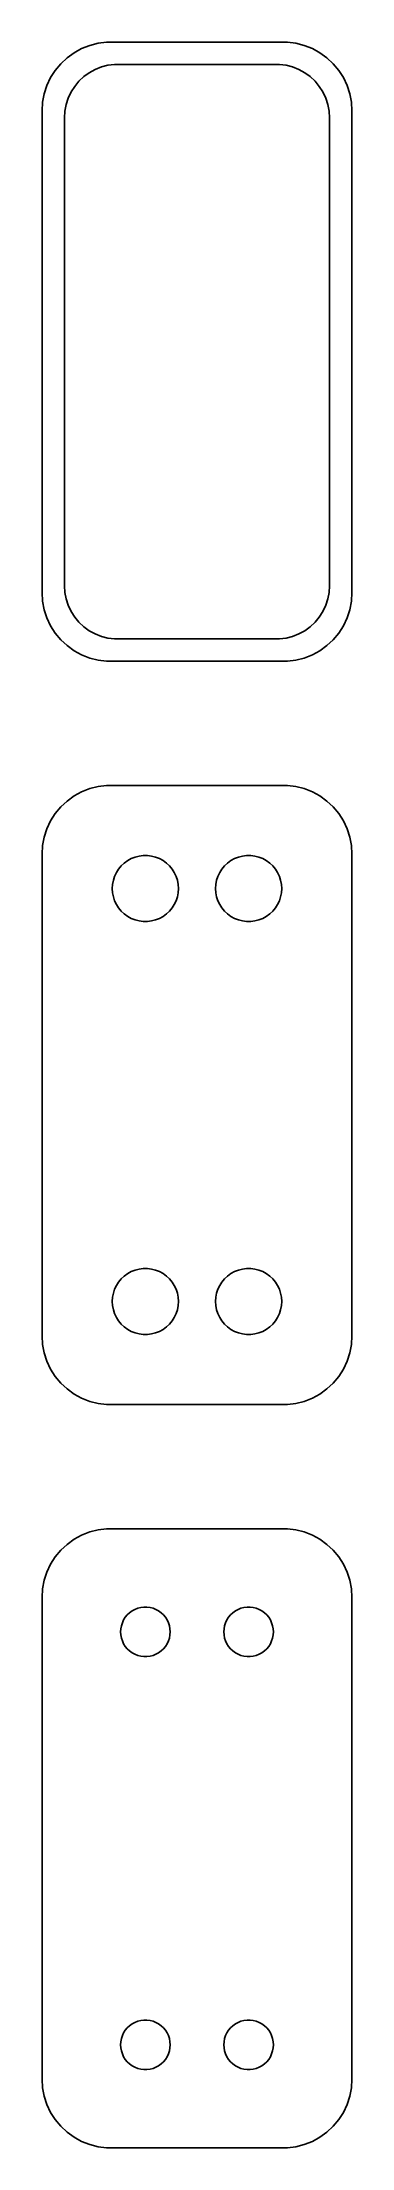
# Model space of a CAD drawing. Header units: metres. Extents: x -11 to 11, y 86 to 238.
import ezdxf

# ---------------------------------------------------------------- set-up
doc = ezdxf.new("R2010")
doc.units = ezdxf.units.M

msp = doc.modelspace()

# ---------------------------------------------------------------- linework, layer by layer
for p, q in [((-9.43712, 237.353), (-9.89484, 236.923)), ((-8.92912, 237.722), (-9.43712, 237.353)), ((-8.37889, 238.024), (-8.92912, 237.722)), ((-7.79507, 238.255), (-8.37889, 238.024)), ((-7.1869, 238.411), (-7.79507, 238.255)), ((-6.56395, 238.49), (-7.1869, 238.411)), ((6.56395, 238.49), (-6.56395, 238.49)), ((7.1869, 238.411), (6.56395, 238.49)), ((7.79507, 238.255), (7.1869, 238.411)), ((8.37889, 238.024), (7.79507, 238.255)), ((8.92912, 237.722), (8.37889, 238.024)), ((9.43712, 237.353), (8.92912, 237.722)), ((9.89484, 236.923), (9.43712, 237.353)), ((-10.6315, 235.909), (-10.8989, 235.341)), ((-10.2951, 236.439), (-10.6315, 235.909)), ((-9.89484, 236.923), (-10.2951, 236.439)), ((-8.88301, 235.276), (-8.57301, 235.651)), ((-8.57301, 235.651), (-8.21851, 235.984)), ((-8.21851, 235.984), (-7.82506, 236.27)), ((-7.82506, 236.27), (-7.39888, 236.504)), ((-7.39888, 236.504), (-6.9467, 236.683)), ((-6.9467, 236.683), (-6.47565, 236.804)), ((-6.47565, 236.804), (-5.99316, 236.865)), ((-5.99316, 236.865), (5.99316, 236.865)), ((5.99316, 236.865), (6.47565, 236.804)), ((6.47565, 236.804), (6.9467, 236.683)), ((6.9467, 236.683), (7.39888, 236.504)), ((7.39888, 236.504), (7.82506, 236.27)), ((7.82506, 236.27), (8.21851, 235.984)), ((8.21851, 235.984), (8.57301, 235.651)), ((8.57301, 235.651), (8.88301, 235.276)), ((10.2951, 236.439), (9.89484, 236.923)), ((10.6315, 235.909), (10.2951, 236.439)), ((10.8989, 235.341), (10.6315, 235.909)), ((-11.2106, 234.127), (-11.25, 233.5)), ((-11.0929, 234.743), (-11.2106, 234.127)), ((-10.8989, 235.341), (-11.0929, 234.743)), ((-9.50096, 233.963), (-9.35068, 234.426)), ((-9.35068, 234.426), (-9.1436, 234.866)), ((-9.1436, 234.866), (-8.88301, 235.276)), ((8.88301, 235.276), (9.1436, 234.866)), ((9.1436, 234.866), (9.35068, 234.426)), ((9.35068, 234.426), (9.50096, 233.963)), ((11.0929, 234.743), (10.8989, 235.341)), ((11.2106, 234.127), (11.0929, 234.743)), ((11.25, 233.5), (11.2106, 234.127)), ((-11.25, 233.5), (-11.25, 198.5)), ((-9.62262, 233), (-9.59209, 233.485)), ((-9.62262, 199), (-9.62262, 233)), ((-9.59209, 233.485), (-9.50096, 233.963)), ((9.50096, 233.963), (9.59209, 233.485)), ((9.59209, 233.485), (9.62262, 233)), ((9.62262, 233), (9.62262, 199)), ((11.25, 198.5), (11.25, 233.5)), ((-9.59209, 198.515), (-9.62262, 199)), ((9.62262, 199), (9.59209, 198.515)), ((-11.25, 198.5), (-11.2106, 197.873)), ((-11.2106, 197.873), (-11.0929, 197.257)), ((-9.50096, 198.037), (-9.59209, 198.515)), ((-9.35068, 197.574), (-9.50096, 198.037)), ((-9.1436, 197.134), (-9.35068, 197.574)), ((9.35068, 197.574), (9.1436, 197.134)), ((9.50096, 198.037), (9.35068, 197.574)), ((9.59209, 198.515), (9.50096, 198.037)), ((11.0929, 197.257), (11.2106, 197.873)), ((11.2106, 197.873), (11.25, 198.5)), ((-11.0929, 197.257), (-10.8989, 196.659)), ((-10.8989, 196.659), (-10.6315, 196.091)), ((-10.6315, 196.091), (-10.2951, 195.561)), ((-8.88301, 196.724), (-9.1436, 197.134)), ((-8.57301, 196.349), (-8.88301, 196.724)), ((-8.21851, 196.016), (-8.57301, 196.349)), ((-7.82506, 195.73), (-8.21851, 196.016)), ((8.21851, 196.016), (7.82506, 195.73)), ((8.57301, 196.349), (8.21851, 196.016)), ((8.88301, 196.724), (8.57301, 196.349)), ((9.1436, 197.134), (8.88301, 196.724)), ((10.2951, 195.561), (10.6315, 196.091)), ((10.6315, 196.091), (10.8989, 196.659)), ((10.8989, 196.659), (11.0929, 197.257)), ((-10.2951, 195.561), (-9.89484, 195.077)), ((-9.89484, 195.077), (-9.43712, 194.647)), ((-9.43712, 194.647), (-8.92912, 194.278)), ((-7.39888, 195.496), (-7.82506, 195.73)), ((-6.9467, 195.317), (-7.39888, 195.496)), ((-6.47565, 195.196), (-6.9467, 195.317)), ((-5.99316, 195.135), (-6.47565, 195.196)), ((5.99316, 195.135), (-5.99316, 195.135)), ((6.47565, 195.196), (5.99316, 195.135)), ((6.9467, 195.317), (6.47565, 195.196)), ((7.39888, 195.496), (6.9467, 195.317)), ((7.82506, 195.73), (7.39888, 195.496)), ((8.92912, 194.278), (9.43712, 194.647)), ((9.43712, 194.647), (9.89484, 195.077)), ((9.89484, 195.077), (10.2951, 195.561)), ((-8.92912, 194.278), (-8.37889, 193.976)), ((-8.37889, 193.976), (-7.79507, 193.745)), ((-7.79507, 193.745), (-7.1869, 193.589)), ((-7.1869, 193.589), (-6.56395, 193.51)), ((-6.56395, 193.51), (6.56395, 193.51)), ((6.56395, 193.51), (7.1869, 193.589)), ((7.1869, 193.589), (7.79507, 193.745)), ((7.79507, 193.745), (8.37889, 193.976)), ((8.37889, 193.976), (8.92912, 194.278)), ((-8.92912, 183.722), (-9.43712, 183.353)), ((-8.37889, 184.024), (-8.92912, 183.722)), ((-7.79507, 184.255), (-8.37889, 184.024)), ((-7.1869, 184.411), (-7.79507, 184.255)), ((-6.56395, 184.49), (-7.1869, 184.411)), ((6.56395, 184.49), (-6.56395, 184.49)), ((7.1869, 184.411), (6.56395, 184.49)), ((7.79507, 184.255), (7.1869, 184.411)), ((8.37889, 184.024), (7.79507, 184.255)), ((8.92912, 183.722), (8.37889, 184.024)), ((9.43712, 183.353), (8.92912, 183.722)), ((-10.2951, 182.439), (-10.6315, 181.909)), ((-9.89484, 182.923), (-10.2951, 182.439)), ((-9.43712, 183.353), (-9.89484, 182.923)), ((9.89484, 182.923), (9.43712, 183.353)), ((10.2951, 182.439), (9.89484, 182.923)), ((10.6315, 181.909), (10.2951, 182.439)), ((-11.0929, 180.743), (-11.2106, 180.127)), ((-10.8989, 181.341), (-11.0929, 180.743)), ((-10.6315, 181.909), (-10.8989, 181.341)), ((10.8989, 181.341), (10.6315, 181.909)), ((11.0929, 180.743), (10.8989, 181.341)), ((11.2106, 180.127), (11.0929, 180.743)), ((-11.2106, 180.127), (-11.25, 179.5)), ((-11.25, 179.5), (-11.25, 144.5)), ((-5.27982, 178.849), (-5.03598, 179.026)), ((-5.03598, 179.026), (-4.77187, 179.172)), ((-4.77187, 179.172), (-4.49164, 179.283)), ((-4.49164, 179.283), (-4.19971, 179.357)), ((-4.19971, 179.357), (-3.9007, 179.395)), ((-3.9007, 179.395), (-3.59929, 179.395)), ((-3.59929, 179.395), (-3.30028, 179.357)), ((-3.30028, 179.357), (-3.00835, 179.283)), ((-3.00835, 179.283), (-2.72812, 179.172)), ((-2.72812, 179.172), (-2.464, 179.026)), ((-2.464, 179.026), (-2.22017, 178.849)), ((2.22017, 178.849), (2.464, 179.026)), ((2.464, 179.026), (2.72812, 179.172)), ((2.72812, 179.172), (3.00835, 179.283)), ((3.00835, 179.283), (3.30028, 179.357)), ((3.30028, 179.357), (3.59929, 179.395)), ((3.59929, 179.395), (3.9007, 179.395)), ((3.9007, 179.395), (4.19971, 179.357)), ((4.19971, 179.357), (4.49164, 179.283)), ((4.49164, 179.283), (4.77187, 179.172)), ((4.77187, 179.172), (5.03598, 179.026)), ((5.03598, 179.026), (5.27982, 178.849)), ((11.25, 179.5), (11.2106, 180.127)), ((11.25, 144.5), (11.25, 179.5)), ((-6.13107, 177.301), (-6.07458, 177.597)), ((-6.07458, 177.597), (-5.98146, 177.883)), ((-5.98146, 177.883), (-5.85313, 178.156)), ((-5.85313, 178.156), (-5.69164, 178.411)), ((-5.69164, 178.411), (-5.49951, 178.643)), ((-5.49951, 178.643), (-5.27982, 178.849)), ((-2.22017, 178.849), (-2.00047, 178.643)), ((-2.00047, 178.643), (-1.80835, 178.411)), ((-1.80835, 178.411), (-1.64685, 178.156)), ((-1.64685, 178.156), (-1.51852, 177.883)), ((-1.51852, 177.883), (-1.4254, 177.597)), ((-1.4254, 177.597), (-1.36891, 177.301)), ((1.36891, 177.301), (1.4254, 177.597)), ((1.4254, 177.597), (1.51852, 177.883)), ((1.51852, 177.883), (1.64685, 178.156)), ((1.64685, 178.156), (1.80835, 178.411)), ((1.80835, 178.411), (2.00047, 178.643)), ((2.00047, 178.643), (2.22017, 178.849)), ((5.27982, 178.849), (5.49951, 178.643)), ((5.49951, 178.643), (5.69164, 178.411)), ((5.69164, 178.411), (5.85313, 178.156)), ((5.85313, 178.156), (5.98146, 177.883)), ((5.98146, 177.883), (6.07458, 177.597)), ((6.07458, 177.597), (6.13107, 177.301)), ((-6.14999, 177), (-6.13107, 177.301)), ((-6.13107, 176.699), (-6.14999, 177)), ((-6.07458, 176.403), (-6.13107, 176.699)), ((-5.98146, 176.117), (-6.07458, 176.403)), ((-5.85313, 175.844), (-5.98146, 176.117)), ((-1.51852, 176.117), (-1.64685, 175.844)), ((-1.4254, 176.403), (-1.51852, 176.117)), ((-1.36891, 176.699), (-1.4254, 176.403)), ((-1.36891, 177.301), (-1.34999, 177)), ((-1.34999, 177), (-1.36891, 176.699)), ((1.34999, 177), (1.36891, 177.301)), ((1.36891, 176.699), (1.34999, 177)), ((1.4254, 176.403), (1.36891, 176.699)), ((1.51852, 176.117), (1.4254, 176.403)), ((1.64685, 175.844), (1.51852, 176.117)), ((5.98146, 176.117), (5.85313, 175.844)), ((6.07458, 176.403), (5.98146, 176.117)), ((6.13107, 176.699), (6.07458, 176.403)), ((6.13107, 177.301), (6.14999, 177)), ((6.14999, 177), (6.13107, 176.699)), ((-5.69164, 175.589), (-5.85313, 175.844)), ((-5.49951, 175.357), (-5.69164, 175.589)), ((-5.27982, 175.151), (-5.49951, 175.357)), ((-5.03598, 174.974), (-5.27982, 175.151)), ((-4.77187, 174.828), (-5.03598, 174.974)), ((-4.49164, 174.717), (-4.77187, 174.828)), ((-4.19971, 174.643), (-4.49164, 174.717)), ((-3.9007, 174.605), (-4.19971, 174.643)), ((-3.59929, 174.605), (-3.9007, 174.605)), ((-3.30028, 174.643), (-3.59929, 174.605)), ((-3.00835, 174.717), (-3.30028, 174.643)), ((-2.72812, 174.828), (-3.00835, 174.717)), ((-2.464, 174.974), (-2.72812, 174.828)), ((-2.22017, 175.151), (-2.464, 174.974)), ((-2.00047, 175.357), (-2.22017, 175.151)), ((-1.80835, 175.589), (-2.00047, 175.357)), ((-1.64685, 175.844), (-1.80835, 175.589)), ((1.80835, 175.589), (1.64685, 175.844)), ((2.00047, 175.357), (1.80835, 175.589)), ((2.22017, 175.151), (2.00047, 175.357)), ((2.464, 174.974), (2.22017, 175.151)), ((2.72812, 174.828), (2.464, 174.974)), ((3.00835, 174.717), (2.72812, 174.828)), ((3.30028, 174.643), (3.00835, 174.717)), ((3.59929, 174.605), (3.30028, 174.643)), ((3.9007, 174.605), (3.59929, 174.605)), ((4.19971, 174.643), (3.9007, 174.605)), ((4.49164, 174.717), (4.19971, 174.643)), ((4.77187, 174.828), (4.49164, 174.717)), ((5.03598, 174.974), (4.77187, 174.828)), ((5.27982, 175.151), (5.03598, 174.974)), ((5.49951, 175.357), (5.27982, 175.151)), ((5.69164, 175.589), (5.49951, 175.357)), ((5.85313, 175.844), (5.69164, 175.589)), ((-5.85313, 148.156), (-5.69164, 148.411)), ((-5.69164, 148.411), (-5.49951, 148.643)), ((-5.49951, 148.643), (-5.27982, 148.849)), ((-5.27982, 148.849), (-5.03598, 149.026)), ((-5.03598, 149.026), (-4.77187, 149.172)), ((-4.77187, 149.172), (-4.49164, 149.283)), ((-4.49164, 149.283), (-4.19971, 149.357)), ((-4.19971, 149.357), (-3.9007, 149.395)), ((-3.9007, 149.395), (-3.59929, 149.395)), ((-3.59929, 149.395), (-3.30028, 149.357)), ((-3.30028, 149.357), (-3.00835, 149.283)), ((-3.00835, 149.283), (-2.72812, 149.172)), ((-2.72812, 149.172), (-2.464, 149.026)), ((-2.464, 149.026), (-2.22017, 148.849)), ((-2.22017, 148.849), (-2.00047, 148.643)), ((-2.00047, 148.643), (-1.80835, 148.411)), ((-1.80835, 148.411), (-1.64685, 148.156)), ((1.64685, 148.156), (1.80835, 148.411)), ((1.80835, 148.411), (2.00047, 148.643)), ((2.00047, 148.643), (2.22017, 148.849)), ((2.22017, 148.849), (2.464, 149.026)), ((2.464, 149.026), (2.72812, 149.172)), ((2.72812, 149.172), (3.00835, 149.283)), ((3.00835, 149.283), (3.30028, 149.357)), ((3.30028, 149.357), (3.59929, 149.395)), ((3.59929, 149.395), (3.9007, 149.395)), ((3.9007, 149.395), (4.19971, 149.357)), ((4.19971, 149.357), (4.49164, 149.283)), ((4.49164, 149.283), (4.77187, 149.172)), ((4.77187, 149.172), (5.03598, 149.026)), ((5.03598, 149.026), (5.27982, 148.849)), ((5.27982, 148.849), (5.49951, 148.643)), ((5.49951, 148.643), (5.69164, 148.411)), ((5.69164, 148.411), (5.85313, 148.156)), ((-6.14999, 147), (-6.13107, 147.301)), ((-6.13107, 146.699), (-6.14999, 147)), ((-6.13107, 147.301), (-6.07458, 147.597)), ((-6.07458, 147.597), (-5.98146, 147.883)), ((-5.98146, 147.883), (-5.85313, 148.156)), ((-1.64685, 148.156), (-1.51852, 147.883)), ((-1.51852, 147.883), (-1.4254, 147.597)), ((-1.4254, 147.597), (-1.36891, 147.301)), ((-1.36891, 147.301), (-1.34999, 147)), ((-1.34999, 147), (-1.36891, 146.699)), ((1.34999, 147), (1.36891, 147.301)), ((1.36891, 146.699), (1.34999, 147)), ((1.36891, 147.301), (1.4254, 147.597)), ((1.4254, 147.597), (1.51852, 147.883)), ((1.51852, 147.883), (1.64685, 148.156)), ((5.85313, 148.156), (5.98146, 147.883)), ((5.98146, 147.883), (6.07458, 147.597)), ((6.07458, 147.597), (6.13107, 147.301)), ((6.13107, 147.301), (6.14999, 147)), ((6.14999, 147), (6.13107, 146.699)), ((-6.07458, 146.403), (-6.13107, 146.699)), ((-5.98146, 146.117), (-6.07458, 146.403)), ((-5.85313, 145.844), (-5.98146, 146.117)), ((-5.69164, 145.589), (-5.85313, 145.844)), ((-5.49951, 145.357), (-5.69164, 145.589)), ((-5.27982, 145.151), (-5.49951, 145.357)), ((-2.00047, 145.357), (-2.22017, 145.151)), ((-1.80835, 145.589), (-2.00047, 145.357)), ((-1.64685, 145.844), (-1.80835, 145.589)), ((-1.51852, 146.117), (-1.64685, 145.844)), ((-1.4254, 146.403), (-1.51852, 146.117)), ((-1.36891, 146.699), (-1.4254, 146.403)), ((1.4254, 146.403), (1.36891, 146.699)), ((1.51852, 146.117), (1.4254, 146.403)), ((1.64685, 145.844), (1.51852, 146.117)), ((1.80835, 145.589), (1.64685, 145.844)), ((2.00047, 145.357), (1.80835, 145.589)), ((2.22017, 145.151), (2.00047, 145.357)), ((5.49951, 145.357), (5.27982, 145.151)), ((5.69164, 145.589), (5.49951, 145.357)), ((5.85313, 145.844), (5.69164, 145.589)), ((5.98146, 146.117), (5.85313, 145.844)), ((6.07458, 146.403), (5.98146, 146.117)), ((6.13107, 146.699), (6.07458, 146.403)), ((-11.25, 144.5), (-11.2106, 143.873)), ((-11.2106, 143.873), (-11.0929, 143.257)), ((-5.03598, 144.974), (-5.27982, 145.151)), ((-4.77187, 144.828), (-5.03598, 144.974)), ((-4.49164, 144.717), (-4.77187, 144.828)), ((-4.19971, 144.643), (-4.49164, 144.717)), ((-3.9007, 144.605), (-4.19971, 144.643)), ((-3.59929, 144.605), (-3.9007, 144.605)), ((-3.30028, 144.643), (-3.59929, 144.605)), ((-3.00835, 144.717), (-3.30028, 144.643)), ((-2.72812, 144.828), (-3.00835, 144.717)), ((-2.464, 144.974), (-2.72812, 144.828)), ((-2.22017, 145.151), (-2.464, 144.974)), ((2.464, 144.974), (2.22017, 145.151)), ((2.72812, 144.828), (2.464, 144.974)), ((3.00835, 144.717), (2.72812, 144.828)), ((3.30028, 144.643), (3.00835, 144.717)), ((3.59929, 144.605), (3.30028, 144.643)), ((3.9007, 144.605), (3.59929, 144.605)), ((4.19971, 144.643), (3.9007, 144.605)), ((4.49164, 144.717), (4.19971, 144.643)), ((4.77187, 144.828), (4.49164, 144.717)), ((5.03598, 144.974), (4.77187, 144.828)), ((5.27982, 145.151), (5.03598, 144.974)), ((11.0929, 143.257), (11.2106, 143.873)), ((11.2106, 143.873), (11.25, 144.5)), ((-11.0929, 143.257), (-10.8989, 142.659)), ((-10.8989, 142.659), (-10.6315, 142.091)), ((10.6315, 142.091), (10.8989, 142.659)), ((10.8989, 142.659), (11.0929, 143.257)), ((-10.6315, 142.091), (-10.2951, 141.561)), ((-10.2951, 141.561), (-9.89484, 141.077)), ((-9.89484, 141.077), (-9.43712, 140.647)), ((9.43712, 140.647), (9.89484, 141.077)), ((9.89484, 141.077), (10.2951, 141.561)), ((10.2951, 141.561), (10.6315, 142.091)), ((-9.43712, 140.647), (-8.92912, 140.278)), ((-8.92912, 140.278), (-8.37889, 139.976)), ((-8.37889, 139.976), (-7.79507, 139.745)), ((-7.79507, 139.745), (-7.1869, 139.589)), ((-7.1869, 139.589), (-6.56395, 139.51)), ((-6.56395, 139.51), (6.56395, 139.51)), ((6.56395, 139.51), (7.1869, 139.589)), ((7.1869, 139.589), (7.79507, 139.745)), ((7.79507, 139.745), (8.37889, 139.976)), ((8.37889, 139.976), (8.92912, 140.278)), ((8.92912, 140.278), (9.43712, 140.647)), ((-7.79507, 130.255), (-8.37889, 130.024)), ((-7.1869, 130.411), (-7.79507, 130.255)), ((-6.56395, 130.49), (-7.1869, 130.411)), ((6.56395, 130.49), (-6.56395, 130.49)), ((7.1869, 130.411), (6.56395, 130.49)), ((7.79507, 130.255), (7.1869, 130.411)), ((8.37889, 130.024), (7.79507, 130.255)), ((-9.89484, 128.923), (-10.2951, 128.439)), ((-9.43712, 129.353), (-9.89484, 128.923)), ((-8.92912, 129.722), (-9.43712, 129.353)), ((-8.37889, 130.024), (-8.92912, 129.722)), ((8.92912, 129.722), (8.37889, 130.024)), ((9.43712, 129.353), (8.92912, 129.722)), ((9.89484, 128.923), (9.43712, 129.353)), ((10.2951, 128.439), (9.89484, 128.923)), ((-10.8989, 127.341), (-11.0929, 126.743)), ((-10.6315, 127.909), (-10.8989, 127.341)), ((-10.2951, 128.439), (-10.6315, 127.909)), ((10.6315, 127.909), (10.2951, 128.439)), ((10.8989, 127.341), (10.6315, 127.909)), ((11.0929, 126.743), (10.8989, 127.341)), ((-11.2106, 126.127), (-11.25, 125.5)), ((-11.25, 125.5), (-11.25, 90.5)), ((-11.0929, 126.743), (-11.2106, 126.127)), ((11.2106, 126.127), (11.0929, 126.743)), ((11.25, 125.5), (11.2106, 126.127)), ((11.25, 90.5), (11.25, 125.5)), ((-5.32735, 123.867), (-5.20622, 124.058)), ((-5.20622, 124.058), (-5.06213, 124.232)), ((-5.06213, 124.232), (-4.89735, 124.387)), ((-4.89735, 124.387), (-4.71448, 124.52)), ((-4.71448, 124.52), (-4.51639, 124.629)), ((-4.51639, 124.629), (-4.30623, 124.712)), ((-4.30623, 124.712), (-4.08728, 124.768)), ((-4.08728, 124.768), (-3.86302, 124.796)), ((-3.86302, 124.796), (-3.63696, 124.796)), ((-3.63696, 124.796), (-3.4127, 124.768)), ((-3.4127, 124.768), (-3.19376, 124.712)), ((-3.19376, 124.712), (-2.9836, 124.629)), ((-2.9836, 124.629), (-2.78551, 124.52)), ((-2.78551, 124.52), (-2.60263, 124.387)), ((-2.60263, 124.387), (-2.43785, 124.232)), ((-2.43785, 124.232), (-2.29376, 124.058)), ((-2.29376, 124.058), (-2.17264, 123.867)), ((2.17264, 123.867), (2.29376, 124.058)), ((2.29376, 124.058), (2.43785, 124.232)), ((2.43785, 124.232), (2.60263, 124.387)), ((2.60263, 124.387), (2.78551, 124.52)), ((2.78551, 124.52), (2.9836, 124.629)), ((2.9836, 124.629), (3.19376, 124.712)), ((3.19376, 124.712), (3.4127, 124.768)), ((3.4127, 124.768), (3.63696, 124.796)), ((3.63696, 124.796), (3.86302, 124.796)), ((3.86302, 124.796), (4.08728, 124.768)), ((4.08728, 124.768), (4.30623, 124.712)), ((4.30623, 124.712), (4.51639, 124.629)), ((4.51639, 124.629), (4.71448, 124.52)), ((4.71448, 124.52), (4.89735, 124.387)), ((4.89735, 124.387), (5.06213, 124.232)), ((5.06213, 124.232), (5.20622, 124.058)), ((5.20622, 124.058), (5.32735, 123.867)), ((-5.54999, 123), (-5.5358, 123.226)), ((-5.5358, 122.774), (-5.54999, 123)), ((-5.5358, 123.226), (-5.49344, 123.448)), ((-5.49344, 122.552), (-5.5358, 122.774)), ((-5.49344, 123.448), (-5.42358, 123.663)), ((-5.42358, 122.337), (-5.49344, 122.552)), ((-5.42358, 123.663), (-5.32735, 123.867)), ((-2.17264, 123.867), (-2.0764, 123.663)), ((-2.0764, 123.663), (-2.00655, 123.448)), ((-2.00655, 122.552), (-2.0764, 122.337)), ((-2.00655, 123.448), (-1.96419, 123.226)), ((-1.96419, 122.774), (-2.00655, 122.552)), ((-1.96419, 123.226), (-1.95, 123)), ((-1.95, 123), (-1.96419, 122.774)), ((1.95, 123), (1.96419, 123.226)), ((1.96419, 122.774), (1.95, 123)), ((1.96419, 123.226), (2.00655, 123.448)), ((2.00655, 122.552), (1.96419, 122.774)), ((2.00655, 123.448), (2.0764, 123.663)), ((2.0764, 122.337), (2.00655, 122.552)), ((2.0764, 123.663), (2.17264, 123.867)), ((5.32735, 123.867), (5.42358, 123.663)), ((5.42358, 123.663), (5.49344, 123.448)), ((5.49344, 122.552), (5.42358, 122.337)), ((5.49344, 123.448), (5.5358, 123.226)), ((5.5358, 122.774), (5.49344, 122.552)), ((5.5358, 123.226), (5.54999, 123)), ((5.54999, 123), (5.5358, 122.774)), ((-5.32735, 122.133), (-5.42358, 122.337)), ((-5.20622, 121.942), (-5.32735, 122.133)), ((-5.06213, 121.768), (-5.20622, 121.942)), ((-4.89735, 121.613), (-5.06213, 121.768)), ((-4.71448, 121.48), (-4.89735, 121.613)), ((-4.51639, 121.371), (-4.71448, 121.48)), ((-4.30623, 121.288), (-4.51639, 121.371)), ((-4.08728, 121.232), (-4.30623, 121.288)), ((-3.86302, 121.204), (-4.08728, 121.232)), ((-3.63696, 121.204), (-3.86302, 121.204)), ((-3.4127, 121.232), (-3.63696, 121.204)), ((-3.19376, 121.288), (-3.4127, 121.232)), ((-2.9836, 121.371), (-3.19376, 121.288)), ((-2.78551, 121.48), (-2.9836, 121.371)), ((-2.60263, 121.613), (-2.78551, 121.48)), ((-2.43785, 121.768), (-2.60263, 121.613)), ((-2.29376, 121.942), (-2.43785, 121.768)), ((-2.17264, 122.133), (-2.29376, 121.942)), ((-2.0764, 122.337), (-2.17264, 122.133)), ((2.17264, 122.133), (2.0764, 122.337)), ((2.29376, 121.942), (2.17264, 122.133)), ((2.43785, 121.768), (2.29376, 121.942)), ((2.60263, 121.613), (2.43785, 121.768)), ((2.78551, 121.48), (2.60263, 121.613)), ((2.9836, 121.371), (2.78551, 121.48)), ((3.19376, 121.288), (2.9836, 121.371)), ((3.4127, 121.232), (3.19376, 121.288)), ((3.63696, 121.204), (3.4127, 121.232)), ((3.86302, 121.204), (3.63696, 121.204)), ((4.08728, 121.232), (3.86302, 121.204)), ((4.30623, 121.288), (4.08728, 121.232)), ((4.51639, 121.371), (4.30623, 121.288)), ((4.71448, 121.48), (4.51639, 121.371)), ((4.89735, 121.613), (4.71448, 121.48)), ((5.06213, 121.768), (4.89735, 121.613)), ((5.20622, 121.942), (5.06213, 121.768)), ((5.32735, 122.133), (5.20622, 121.942)), ((5.42358, 122.337), (5.32735, 122.133)), ((-5.5358, 93.2256), (-5.49344, 93.4476)), ((-5.49344, 93.4476), (-5.42358, 93.6626)), ((-5.42358, 93.6626), (-5.32735, 93.8672)), ((-5.32735, 93.8672), (-5.20622, 94.058)), ((-5.20622, 94.058), (-5.06213, 94.2322)), ((-5.06213, 94.2322), (-4.89735, 94.3869)), ((-4.89735, 94.3869), (-4.71448, 94.5198)), ((-4.71448, 94.5198), (-4.51639, 94.6287)), ((-4.51639, 94.6287), (-4.30623, 94.7119)), ((-4.30623, 94.7119), (-4.08728, 94.7681)), ((-4.08728, 94.7681), (-3.86302, 94.7964)), ((-3.86302, 94.7964), (-3.63696, 94.7964)), ((-3.63696, 94.7964), (-3.4127, 94.7681)), ((-3.4127, 94.7681), (-3.19376, 94.7119)), ((-3.19376, 94.7119), (-2.9836, 94.6287)), ((-2.9836, 94.6287), (-2.78551, 94.5198)), ((-2.78551, 94.5198), (-2.60263, 94.3869)), ((-2.60263, 94.3869), (-2.43785, 94.2322)), ((-2.43785, 94.2322), (-2.29376, 94.058)), ((-2.29376, 94.058), (-2.17264, 93.8672)), ((-2.17264, 93.8672), (-2.0764, 93.6626)), ((-2.0764, 93.6626), (-2.00655, 93.4476)), ((-2.00655, 93.4476), (-1.96419, 93.2256)), ((1.96419, 93.2256), (2.00655, 93.4476)), ((2.00655, 93.4476), (2.0764, 93.6626)), ((2.0764, 93.6626), (2.17264, 93.8672)), ((2.17264, 93.8672), (2.29376, 94.058)), ((2.29376, 94.058), (2.43785, 94.2322)), ((2.43785, 94.2322), (2.60263, 94.3869)), ((2.60263, 94.3869), (2.78551, 94.5198)), ((2.78551, 94.5198), (2.9836, 94.6287)), ((2.9836, 94.6287), (3.19376, 94.7119)), ((3.19376, 94.7119), (3.4127, 94.7681)), ((3.4127, 94.7681), (3.63696, 94.7964)), ((3.63696, 94.7964), (3.86302, 94.7964)), ((3.86302, 94.7964), (4.08728, 94.7681)), ((4.08728, 94.7681), (4.30623, 94.7119)), ((4.30623, 94.7119), (4.51639, 94.6287)), ((4.51639, 94.6287), (4.71448, 94.5198)), ((4.71448, 94.5198), (4.89735, 94.3869)), ((4.89735, 94.3869), (5.06213, 94.2322)), ((5.06213, 94.2322), (5.20622, 94.058)), ((5.20622, 94.058), (5.32735, 93.8672)), ((5.32735, 93.8672), (5.42358, 93.6626)), ((5.42358, 93.6626), (5.49344, 93.4476)), ((5.49344, 93.4476), (5.5358, 93.2256)), ((-5.54999, 93), (-5.5358, 93.2256)), ((-5.5358, 92.7744), (-5.54999, 93)), ((-5.49344, 92.5524), (-5.5358, 92.7744)), ((-5.42358, 92.3374), (-5.49344, 92.5524)), ((-5.32735, 92.1329), (-5.42358, 92.3374)), ((-5.20622, 91.942), (-5.32735, 92.1329)), ((-5.06213, 91.7678), (-5.20622, 91.942)), ((-2.29376, 91.942), (-2.43785, 91.7678)), ((-2.17264, 92.1329), (-2.29376, 91.942)), ((-2.0764, 92.3374), (-2.17264, 92.1329)), ((-2.00655, 92.5524), (-2.0764, 92.3374)), ((-1.96419, 92.7744), (-2.00655, 92.5524)), ((-1.96419, 93.2256), (-1.95, 93)), ((-1.95, 93), (-1.96419, 92.7744)), ((1.95, 93), (1.96419, 93.2256)), ((1.96419, 92.7744), (1.95, 93)), ((2.00655, 92.5524), (1.96419, 92.7744)), ((2.0764, 92.3374), (2.00655, 92.5524)), ((2.17264, 92.1329), (2.0764, 92.3374)), ((2.29376, 91.942), (2.17264, 92.1329)), ((2.43785, 91.7678), (2.29376, 91.942)), ((5.20622, 91.942), (5.06213, 91.7678)), ((5.32735, 92.1329), (5.20622, 91.942)), ((5.42358, 92.3374), (5.32735, 92.1329)), ((5.49344, 92.5524), (5.42358, 92.3374)), ((5.5358, 92.7744), (5.49344, 92.5524)), ((5.5358, 93.2256), (5.54999, 93)), ((5.54999, 93), (5.5358, 92.7744)), ((-11.25, 90.5), (-11.2106, 89.8733)), ((-4.89735, 91.6131), (-5.06213, 91.7678)), ((-4.71448, 91.4802), (-4.89735, 91.6131)), ((-4.51639, 91.3713), (-4.71448, 91.4802)), ((-4.30623, 91.2881), (-4.51639, 91.3713)), ((-4.08728, 91.2319), (-4.30623, 91.2881)), ((-3.86302, 91.2036), (-4.08728, 91.2319)), ((-3.63696, 91.2036), (-3.86302, 91.2036)), ((-3.4127, 91.2319), (-3.63696, 91.2036)), ((-3.19376, 91.2881), (-3.4127, 91.2319)), ((-2.9836, 91.3713), (-3.19376, 91.2881)), ((-2.78551, 91.4802), (-2.9836, 91.3713)), ((-2.60263, 91.6131), (-2.78551, 91.4802)), ((-2.43785, 91.7678), (-2.60263, 91.6131)), ((2.60263, 91.6131), (2.43785, 91.7678)), ((2.78551, 91.4802), (2.60263, 91.6131)), ((2.9836, 91.3713), (2.78551, 91.4802)), ((3.19376, 91.2881), (2.9836, 91.3713)), ((3.4127, 91.2319), (3.19376, 91.2881)), ((3.63696, 91.2036), (3.4127, 91.2319)), ((3.86302, 91.2036), (3.63696, 91.2036)), ((4.08728, 91.2319), (3.86302, 91.2036)), ((4.30623, 91.2881), (4.08728, 91.2319)), ((4.51639, 91.3713), (4.30623, 91.2881)), ((4.71448, 91.4802), (4.51639, 91.3713)), ((4.89735, 91.6131), (4.71448, 91.4802)), ((5.06213, 91.7678), (4.89735, 91.6131)), ((11.2106, 89.8733), (11.25, 90.5)), ((-11.2106, 89.8733), (-11.0929, 89.2566)), ((-11.0929, 89.2566), (-10.8989, 88.6594)), ((10.8989, 88.6594), (11.0929, 89.2566)), ((11.0929, 89.2566), (11.2106, 89.8733)), ((-10.8989, 88.6594), (-10.6315, 88.0912)), ((-10.6315, 88.0912), (-10.2951, 87.5611)), ((-10.2951, 87.5611), (-9.89484, 87.0773)), ((9.89484, 87.0773), (10.2951, 87.5611)), ((10.2951, 87.5611), (10.6315, 88.0912)), ((10.6315, 88.0912), (10.8989, 88.6594)), ((-9.89484, 87.0773), (-9.43712, 86.6474)), ((-9.43712, 86.6474), (-8.92912, 86.2784)), ((-8.92912, 86.2784), (-8.37889, 85.9759)), ((-8.37889, 85.9759), (-7.79507, 85.7447)), ((-7.79507, 85.7447), (-7.1869, 85.5886)), ((7.1869, 85.5886), (7.79507, 85.7447)), ((7.79507, 85.7447), (8.37889, 85.9759)), ((8.37889, 85.9759), (8.92912, 86.2784)), ((8.92912, 86.2784), (9.43712, 86.6474)), ((9.43712, 86.6474), (9.89484, 87.0773)), ((-7.1869, 85.5886), (-6.56395, 85.5099)), ((-6.56395, 85.5099), (6.56395, 85.5099)), ((6.56395, 85.5099), (7.1869, 85.5886))]:
    msp.add_line(p, q)

doc.saveas('drawing.dxf')
